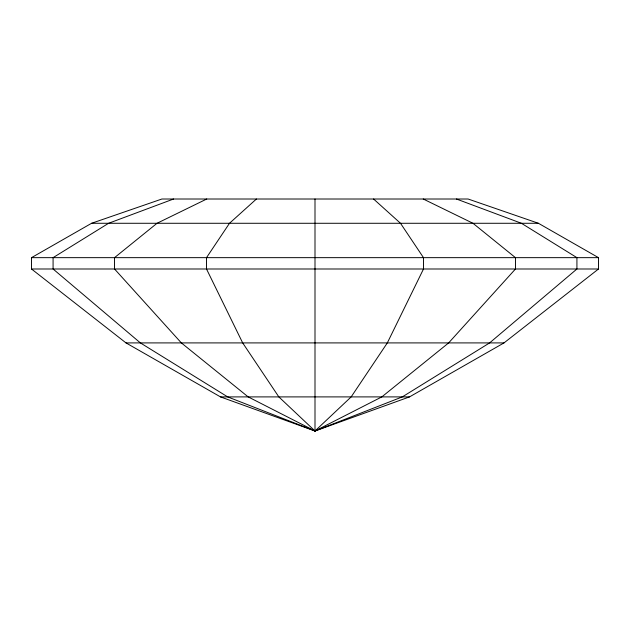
<?xml version="1.0" encoding="UTF-8"?>
<svg xmlns="http://www.w3.org/2000/svg" width="630" height="630" viewBox="0 0 630 630"><rect width="100%" height="100%" fill="white"/><g stroke="black" fill="none" stroke-linecap="round" stroke-linejoin="round"><path stroke-width="0.94" d="M173.565 199.009L108.596 223.28L53.078 257.654L53.078 268.994L140.388 342.909L227.69 396.9L315 430.991L409.5 396.9L504 342.909L598.5 268.994L598.5 257.654L538.414 223.28L468.09 199.009L161.91 199.009L91.586 223.28L31.5 257.654L31.5 268.994L126 342.909L220.5 396.9L315 430.991L351.162 396.9L387.324 342.909L423.494 268.994L423.494 257.654L400.499 223.28L373.582 199.009M256.418 199.009L229.501 223.28L206.506 257.654L206.506 268.994L242.676 342.909L278.838 396.9L315 430.991L402.31 396.9L489.612 342.909L576.923 268.994L576.923 257.654L521.404 223.28L456.435 199.009M206.75 199.009L157.028 223.28L114.534 257.654L114.534 268.994L181.353 342.909L248.181 396.9L315 430.991L381.819 396.9L448.647 342.909L515.466 268.994L515.466 257.654L472.973 223.28L423.25 199.009M91.586 223.28L538.414 223.28M31.5 257.654L598.5 257.654M31.5 268.994L598.5 268.994M126 342.909L504 342.909M220.5 396.9L409.5 396.9M315 199.009L315 430.991"/></g></svg>
